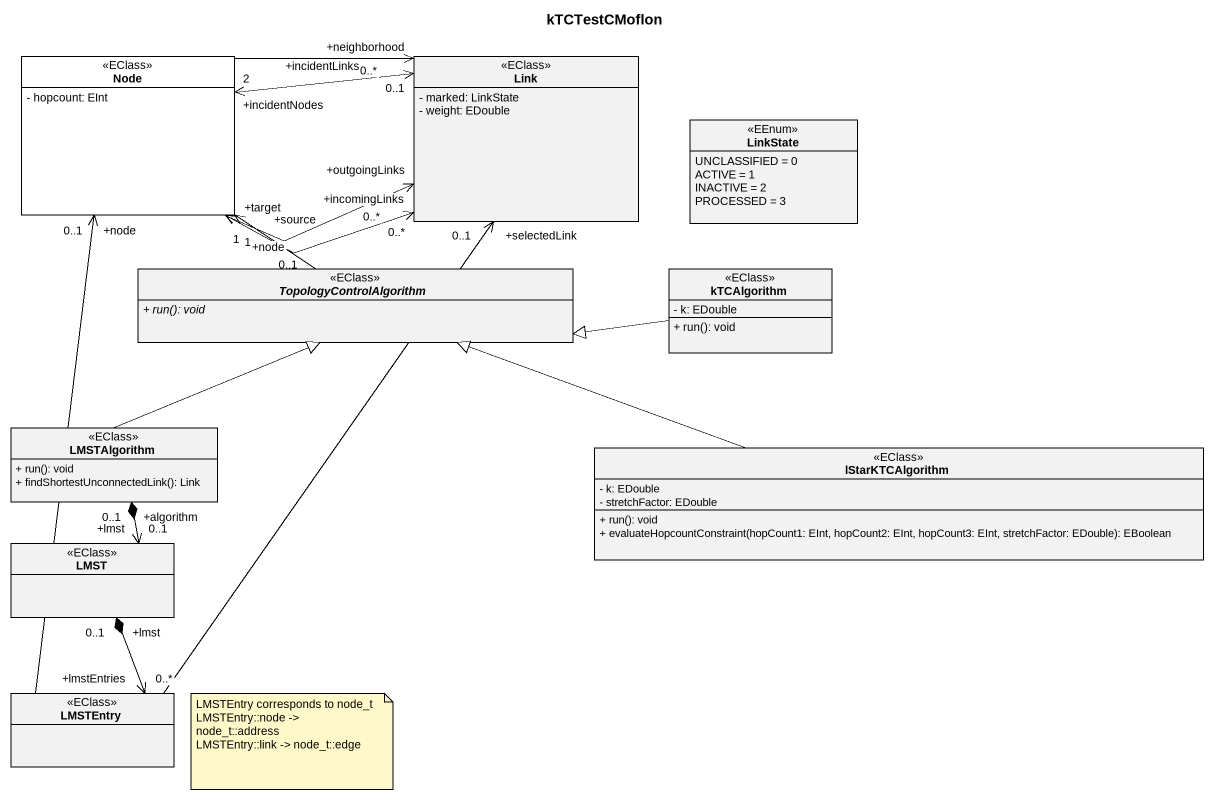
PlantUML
@startuml
title kTCTestCMoflon
hide circle
hide empty members
skinparam classAttributeIconSize 0
class "Node" as Node_ <<EClass>> #FFFFFF {
  - hopcount: EInt
}
class Link <<EClass>> {
  - marked: LinkState
  - weight: EDouble
}
enum LinkState <<EEnum>> {
  UNCLASSIFIED = 0
  ACTIVE = 1
  INACTIVE = 2
  PROCESSED = 3
}
abstract class TopologyControlAlgorithm <<EClass>> {
  {abstract} + run(): void
}
class kTCAlgorithm <<EClass>> {
  - k: EDouble
  + run(): void
}
class LMSTAlgorithm <<EClass>> {
  + run(): void
  + findShortestUnconnectedLink(): Link
}
class lStarKTCAlgorithm <<EClass>> {
  - k: EDouble
  - stretchFactor: EDouble
  + run(): void
  + evaluateHopcountConstraint(hopCount1: EInt, hopCount2: EInt, hopCount3: EInt, stretchFactor: EDouble): EBoolean
}
class LMST <<EClass>>
class LMSTEntry <<EClass>>
Node_ "+target\n1" <-right-> "+incomingLinks\n0..*" Link
Node_ "+source\n1" <-right-> "+outgoingLinks\n0..*" Link
Node_ -right-> "+neighborhood\n0..*" Link
Node_ "+incidentNodes\n2" <-right-> "+incidentLinks\n0..1" Link
TopologyControlAlgorithm -up-> "+node\n0..1" Node_
kTCAlgorithm -left-|> TopologyControlAlgorithm
LMSTAlgorithm -up-|> TopologyControlAlgorithm
LMSTAlgorithm "+algorithm\n0..1" *--> "+lmst\n0..1" LMST
lStarKTCAlgorithm -left-|> TopologyControlAlgorithm
LMST "+lmst\n0..1" *--> "+lmstEntries\n0..*" LMSTEntry
LMSTEntry -up-> "+node\n0..1" Node_
LMSTEntry -up-> "+selectedLink\n0..1" Link
note as N1
  LMSTEntry corresponds to node_t
  LMSTEntry::node -> node_t::address
  LMSTEntry::link -> node_t::edge
end note
@enduml
